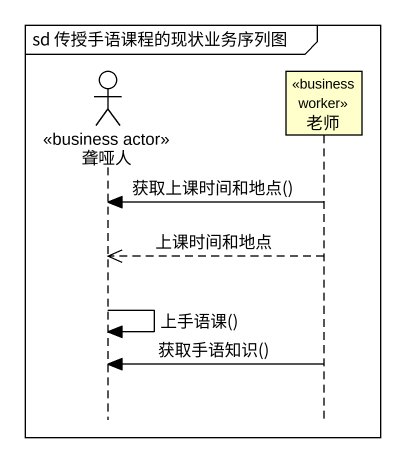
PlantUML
@startuml
mainframe sd 传授手语课程的现状业务序列图
hide footbox
actor 聋哑人 <<business actor>>
participant 老师 <<business worker>>

老师 -> 聋哑人 : 获取上课时间和地点()
老师 -->> 聋哑人 : 上课时间和地点
聋哑人 -> 聋哑人 : 上手语课()
老师 -> 聋哑人 : 获取手语知识()
@enduml
